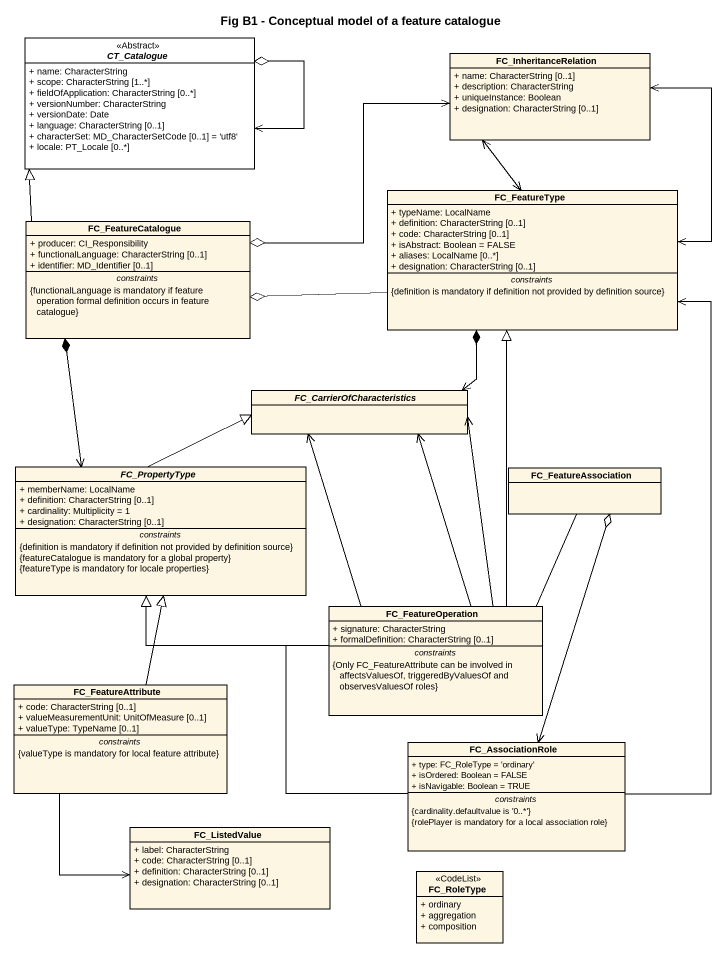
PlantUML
@startuml
title Fig B1 - Conceptual model of a feature catalogue
hide circle
hide empty members
skinparam classAttributeIconSize 0
abstract class CT_Catalogue <<Abstract>> #FFFFFF {
  + name: CharacterString
  + scope: CharacterString [1..*]
  + fieldOfApplication: CharacterString [0..*]
  + versionNumber: CharacterString
  + versionDate: Date
  + language: CharacterString [0..1]
  + characterSet: MD_CharacterSetCode [0..1] = 'utf8'
  + locale: PT_Locale [0..*]
}
class FC_InheritanceRelation {
  + name: CharacterString [0..1]
  + description: CharacterString
  + uniqueInstance: Boolean
  + designation: CharacterString [0..1]
}
class FC_FeatureType {
  + typeName: LocalName
  + definition: CharacterString [0..1]
  + code: CharacterString [0..1]
  + isAbstract: Boolean = FALSE
  + aliases: LocalName [0..*]
  + designation: CharacterString [0..1]
  -- constraints --
  {definition is mandatory if definition not provided by definition source}
}
class FC_FeatureCatalogue {
  + producer: CI_Responsibility
  + functionalLanguage: CharacterString [0..1]
  + identifier: MD_Identifier [0..1]
  -- constraints --
  {functionalLanguage is mandatory if feature operation formal definition occurs in feature catalogue}
}
abstract class FC_CarrierOfCharacteristics
abstract class FC_PropertyType {
  + memberName: LocalName
  + definition: CharacterString [0..1]
  + cardinality: Multiplicity = 1
  + designation: CharacterString [0..1]
  -- constraints --
  {definition is mandatory if definition not provided by definition source}
  {featureCatalogue is mandatory for a global property}
  {featureType is mandatory for locale properties}
}
class FC_FeatureAssociation
class FC_FeatureOperation {
  + signature: CharacterString
  + formalDefinition: CharacterString [0..1]
  -- constraints --
  {Only FC_FeatureAttribute can be involved in affectsValuesOf, triggeredByValuesOf and observesValuesOf roles}
}
class FC_FeatureAttribute {
  + code: CharacterString [0..1]
  + valueMeasurementUnit: UnitOfMeasure [0..1]
  + valueType: TypeName [0..1]
  -- constraints --
  {valueType is mandatory for local feature attribute}
}
class FC_AssociationRole {
  + type: FC_RoleType = 'ordinary'
  + isOrdered: Boolean = FALSE
  + isNavigable: Boolean = TRUE
  -- constraints --
  {cardinality.defaultvalue is '0..*'}
  {rolePlayer is mandatory for a local association role}
}
class FC_ListedValue {
  + label: CharacterString
  + code: CharacterString [0..1]
  + definition: CharacterString [0..1]
  + designation: CharacterString [0..1]
}
class FC_RoleType <<CodeList>> {
  + ordinary
  + aggregation
  + composition
}
CT_Catalogue <--o CT_Catalogue
FC_InheritanceRelation <--> FC_FeatureType
FC_InheritanceRelation <--> FC_FeatureType
FC_FeatureType -left-o FC_FeatureCatalogue
FC_FeatureType *--> FC_CarrierOfCharacteristics
FC_FeatureCatalogue -up-|> CT_Catalogue
FC_FeatureCatalogue o-right-> FC_InheritanceRelation
FC_FeatureCatalogue *--> FC_PropertyType
FC_PropertyType -right-|> FC_CarrierOfCharacteristics
FC_FeatureAssociation -up-|> FC_FeatureType
FC_FeatureAssociation o--> FC_AssociationRole
FC_FeatureOperation -up-> FC_CarrierOfCharacteristics
FC_FeatureOperation -up-> FC_CarrierOfCharacteristics
FC_FeatureOperation -up-> FC_CarrierOfCharacteristics
FC_FeatureOperation -left-|> FC_PropertyType
FC_FeatureAttribute -up-|> FC_PropertyType
FC_FeatureAttribute --> FC_ListedValue
FC_AssociationRole -up-> FC_FeatureType
FC_AssociationRole -up-|> FC_PropertyType
@enduml
